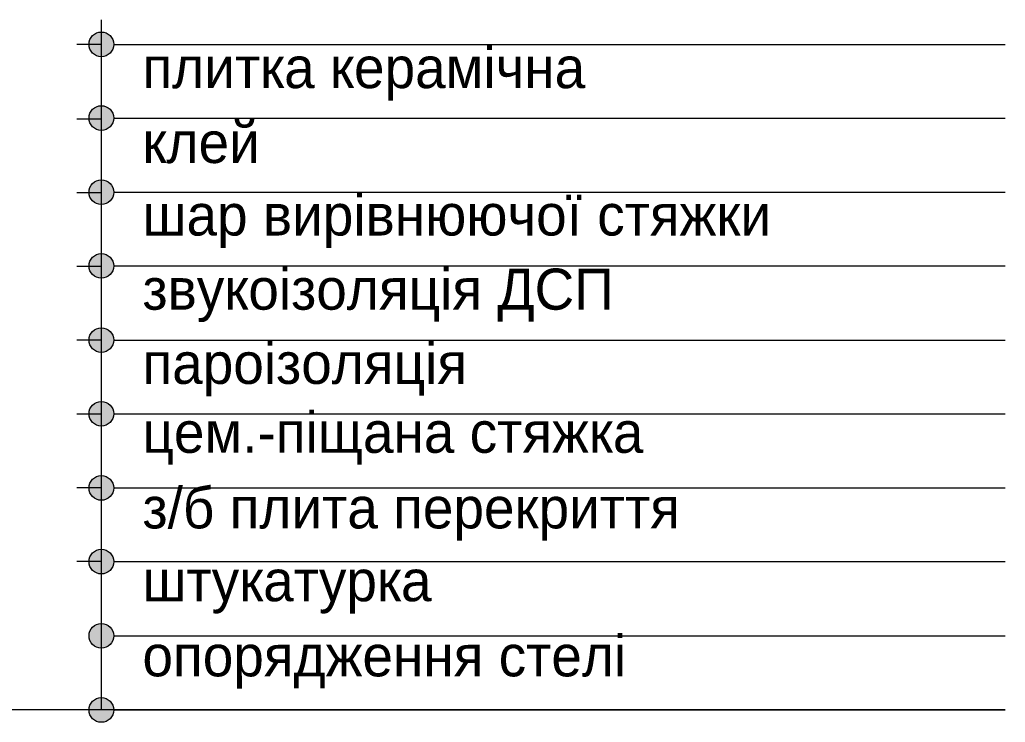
# Model space of a CAD drawing. Extents: x -464571 to -430223, y -12741 to 36790.
# Drawn here: x -437642 to -430446, y 2579 to 7711 of the extents above; entities that cross this region are included whole.
import ezdxf

# ---------------------------------------------------------------- set-up
doc = ezdxf.new("R2010")
doc.units = 0
doc.header["$MEASUREMENT"] = 0
doc.layers.add('01 Лінії', color=7, linetype='Continuous')
doc.layers.add('01 Лінії_Ном_пера__1', color=7, linetype='Continuous', lineweight=13)
doc.layers.add('01 Текст_Ном_пера__1', color=7, linetype='Continuous', lineweight=13)
doc.styles.add('СГЕНЕРИР_СТИЛЬ_5', font='GOTHIC.TTF')

# ---------------------------------------------------------------- blocks, each defined once
blk = doc.blocks.new('Линия_90', base_point=(-437045.9, 6992.4))
at = {"layer": '01 Лінії_Ном_пера__1', "linetype": 'Continuous'}
blk.add_hatch(color=256, dxfattribs=at).paths.add_polyline_path([(-436955.9, 6992.4), (-436962.8, 7026.8), (-436982.3, 7056), (-437011.5, 7075.5), (-437045.9, 7082.4), (-437080.4, 7075.5), (-437109.6, 7056), (-437129.1, 7026.8), (-437135.9, 6992.4), (-437129.1, 6957.9), (-437109.6, 6928.7), (-437080.4, 6909.2), (-437045.9, 6902.4), (-437011.5, 6909.2), (-436982.3, 6928.7), (-436962.8, 6957.9)], flags=0)
blk.add_line((-436955.9, 6992.4), (-430445.9, 6992.4), dxfattribs=at)
blk.add_circle((-437045.9, 6992.4), 90, dxfattribs=at)
blk = doc.blocks.new('Линия_91', base_point=(-437045.9, 7530.6))
at = {"layer": '01 Лінії_Ном_пера__1', "linetype": 'Continuous'}
blk.add_hatch(color=256, dxfattribs=at).paths.add_polyline_path([(-436955.9, 7530.6), (-436962.8, 7565.1), (-436982.3, 7594.2), (-437011.5, 7613.8), (-437045.9, 7620.6), (-437080.4, 7613.8), (-437109.6, 7594.2), (-437129.1, 7565.1), (-437135.9, 7530.6), (-437129.1, 7496.2), (-437109.6, 7467), (-437080.4, 7447.5), (-437045.9, 7440.6), (-437011.5, 7447.5), (-436982.3, 7467), (-436962.8, 7496.2)], flags=0)
blk.add_line((-436955.9, 7530.6), (-430445.9, 7530.6), dxfattribs=at)
blk.add_circle((-437045.9, 7530.6), 90, dxfattribs=at)
blk = doc.blocks.new('Линия_92', base_point=(-437045.9, 5912.4))
at = {"layer": '01 Лінії_Ном_пера__1', "linetype": 'Continuous'}
blk.add_hatch(color=256, dxfattribs=at).paths.add_polyline_path([(-436955.9, 5912.4), (-436962.8, 5946.8), (-436982.3, 5976), (-437011.5, 5995.5), (-437045.9, 6002.4), (-437080.4, 5995.5), (-437109.6, 5976), (-437129.1, 5946.8), (-437135.9, 5912.4), (-437129.1, 5877.9), (-437109.6, 5848.7), (-437080.4, 5829.2), (-437045.9, 5822.4), (-437011.5, 5829.2), (-436982.3, 5848.7), (-436962.8, 5877.9)], flags=0)
blk.add_line((-436955.9, 5912.4), (-430445.9, 5912.4), dxfattribs=at)
blk.add_circle((-437045.9, 5912.4), 90, dxfattribs=at)
blk = doc.blocks.new('Линия_93', base_point=(-437045.9, 6450.6))
at = {"layer": '01 Лінії_Ном_пера__1', "linetype": 'Continuous'}
blk.add_hatch(color=256, dxfattribs=at).paths.add_polyline_path([(-436955.9, 6450.6), (-436962.8, 6485.1), (-436982.3, 6514.2), (-437011.5, 6533.8), (-437045.9, 6540.6), (-437080.4, 6533.8), (-437109.6, 6514.2), (-437129.1, 6485.1), (-437135.9, 6450.6), (-437129.1, 6416.2), (-437109.6, 6387), (-437080.4, 6367.5), (-437045.9, 6360.6), (-437011.5, 6367.5), (-436982.3, 6387), (-436962.8, 6416.2)], flags=0)
blk.add_line((-436955.9, 6450.6), (-430445.9, 6450.6), dxfattribs=at)
blk.add_circle((-437045.9, 6450.6), 90, dxfattribs=at)
blk = doc.blocks.new('Линия_94', base_point=(-437045.9, 4832.4))
at = {"layer": '01 Лінії_Ном_пера__1', "linetype": 'Continuous'}
blk.add_hatch(color=256, dxfattribs=at).paths.add_polyline_path([(-436955.9, 4832.4), (-436962.8, 4866.8), (-436982.3, 4896), (-437011.5, 4915.5), (-437045.9, 4922.4), (-437080.4, 4915.5), (-437109.6, 4896), (-437129.1, 4866.8), (-437135.9, 4832.4), (-437129.1, 4797.9), (-437109.6, 4768.7), (-437080.4, 4749.2), (-437045.9, 4742.4), (-437011.5, 4749.2), (-436982.3, 4768.7), (-436962.8, 4797.9)], flags=0)
blk.add_line((-436955.9, 4832.4), (-430445.9, 4832.4), dxfattribs=at)
blk.add_circle((-437045.9, 4832.4), 90, dxfattribs=at)
blk = doc.blocks.new('Линия_95', base_point=(-437045.9, 5370.6))
at = {"layer": '01 Лінії_Ном_пера__1', "linetype": 'Continuous'}
blk.add_hatch(color=256, dxfattribs=at).paths.add_polyline_path([(-436955.9, 5370.6), (-436962.8, 5405.1), (-436982.3, 5434.2), (-437011.5, 5453.8), (-437045.9, 5460.6), (-437080.4, 5453.8), (-437109.6, 5434.2), (-437129.1, 5405.1), (-437135.9, 5370.6), (-437129.1, 5336.2), (-437109.6, 5307), (-437080.4, 5287.5), (-437045.9, 5280.6), (-437011.5, 5287.5), (-436982.3, 5307), (-436962.8, 5336.2)], flags=0)
blk.add_line((-436955.9, 5370.6), (-430445.9, 5370.6), dxfattribs=at)
blk.add_circle((-437045.9, 5370.6), 90, dxfattribs=at)
blk = doc.blocks.new('Линия_96', base_point=(-437045.9, 3752.4))
at = {"layer": '01 Лінії_Ном_пера__1', "linetype": 'Continuous'}
blk.add_hatch(color=256, dxfattribs=at).paths.add_polyline_path([(-436955.9, 3752.4), (-436962.8, 3786.8), (-436982.3, 3816), (-437011.5, 3835.5), (-437045.9, 3842.4), (-437080.4, 3835.5), (-437109.6, 3816), (-437129.1, 3786.8), (-437135.9, 3752.4), (-437129.1, 3717.9), (-437109.6, 3688.7), (-437080.4, 3669.2), (-437045.9, 3662.4), (-437011.5, 3669.2), (-436982.3, 3688.7), (-436962.8, 3717.9)], flags=0)
blk.add_line((-436955.9, 3752.4), (-430445.9, 3752.4), dxfattribs=at)
blk.add_circle((-437045.9, 3752.4), 90, dxfattribs=at)
blk = doc.blocks.new('Линия_97', base_point=(-437045.9, 4290.6))
at = {"layer": '01 Лінії_Ном_пера__1', "linetype": 'Continuous'}
blk.add_hatch(color=256, dxfattribs=at).paths.add_polyline_path([(-436955.9, 4290.6), (-436962.8, 4325.1), (-436982.3, 4354.2), (-437011.5, 4373.8), (-437045.9, 4380.6), (-437080.4, 4373.8), (-437109.6, 4354.2), (-437129.1, 4325.1), (-437135.9, 4290.6), (-437129.1, 4256.2), (-437109.6, 4227), (-437080.4, 4207.5), (-437045.9, 4200.6), (-437011.5, 4207.5), (-436982.3, 4227), (-436962.8, 4256.2)], flags=0)
blk.add_line((-436955.9, 4290.6), (-430445.9, 4290.6), dxfattribs=at)
blk.add_circle((-437045.9, 4290.6), 90, dxfattribs=at)
blk = doc.blocks.new('Линия_107', base_point=(-437045.9, 3752.4))
at = {"layer": '01 Лінії_Ном_пера__1', "linetype": 'Continuous'}
blk.add_hatch(color=256, dxfattribs=at).paths.add_polyline_path([(-436955.9, 3752.4), (-436962.8, 3786.8), (-436982.3, 3816), (-437011.5, 3835.5), (-437045.9, 3842.4), (-437080.4, 3835.5), (-437109.6, 3816), (-437129.1, 3786.8), (-437135.9, 3752.4), (-437129.1, 3717.9), (-437109.6, 3688.7), (-437080.4, 3669.2), (-437045.9, 3662.4), (-437011.5, 3669.2), (-436982.3, 3688.7), (-436962.8, 3717.9)], flags=0)
blk.add_line((-436955.9, 3752.4), (-430445.9, 3752.4), dxfattribs=at)
blk.add_circle((-437045.9, 3752.4), 90, dxfattribs=at)
blk = doc.blocks.new('Линия_108', base_point=(-437045.9, 3210.6))
at = {"layer": '01 Лінії_Ном_пера__1', "linetype": 'Continuous'}
blk.add_hatch(color=256, dxfattribs=at).paths.add_polyline_path([(-436955.9, 3210.6), (-436962.8, 3245.1), (-436982.3, 3274.2), (-437011.5, 3293.8), (-437045.9, 3300.6), (-437080.4, 3293.8), (-437109.6, 3274.2), (-437129.1, 3245.1), (-437135.9, 3210.6), (-437129.1, 3176.2), (-437109.6, 3147), (-437080.4, 3127.5), (-437045.9, 3120.6), (-437011.5, 3127.5), (-436982.3, 3147), (-436962.8, 3176.2)], flags=0)
blk.add_line((-436955.9, 3210.6), (-430445.9, 3210.6), dxfattribs=at)
blk.add_circle((-437045.9, 3210.6), 90, dxfattribs=at)
blk = doc.blocks.new('Линия_109', base_point=(-437045.9, 3210.6))
at = {"layer": '01 Лінії_Ном_пера__1', "linetype": 'Continuous'}
blk.add_hatch(color=256, dxfattribs=at).paths.add_polyline_path([(-436955.9, 3210.6), (-436962.8, 3245.1), (-436982.3, 3274.2), (-437011.5, 3293.8), (-437045.9, 3300.6), (-437080.4, 3293.8), (-437109.6, 3274.2), (-437129.1, 3245.1), (-437135.9, 3210.6), (-437129.1, 3176.2), (-437109.6, 3147), (-437080.4, 3127.5), (-437045.9, 3120.6), (-437011.5, 3127.5), (-436982.3, 3147), (-436962.8, 3176.2)], flags=0)
blk.add_line((-436955.9, 3210.6), (-430445.9, 3210.6), dxfattribs=at)
blk.add_circle((-437045.9, 3210.6), 90, dxfattribs=at)
blk = doc.blocks.new('Линия_110', base_point=(-437045.9, 2668.8))
at = {"layer": '01 Лінії_Ном_пера__1', "linetype": 'Continuous'}
blk.add_hatch(color=256, dxfattribs=at).paths.add_polyline_path([(-436955.9, 2668.8), (-436962.8, 2703.3), (-436982.3, 2732.5), (-437011.5, 2752), (-437045.9, 2758.8), (-437080.4, 2752), (-437109.6, 2732.5), (-437129.1, 2703.3), (-437135.9, 2668.8), (-437129.1, 2634.4), (-437109.6, 2605.2), (-437080.4, 2585.7), (-437045.9, 2578.8), (-437011.5, 2585.7), (-436982.3, 2605.2), (-436962.8, 2634.4)], flags=0)
blk.add_line((-436955.9, 2668.8), (-430445.9, 2668.8), dxfattribs=at)
blk.add_circle((-437045.9, 2668.8), 90, dxfattribs=at)

msp = doc.modelspace()

# ---------------------------------------------------------------- linework, layer by layer
at = {"layer": '01 Лінії_Ном_пера__1', "linetype": 'Continuous'}
for p, q in [((-437045.9, 2668.8), (-437045.9, 7710.6)), ((-437045.9, 7530.6), (-437225.9, 7530.6)), ((-437045.9, 6985.3), (-437225.9, 6985.3)), ((-437045.9, 6447.1), (-437225.9, 6447.1)), ((-437045.9, 5908.8), (-437225.9, 5908.8)), ((-437045.9, 5370.6), (-437225.9, 5370.6)), ((-437045.9, 4828.8), (-437225.9, 4828.8)), ((-437045.9, 4290.6), (-437225.9, 4290.6)), ((-437045.9, 3752.4), (-437225.9, 3752.4)), ((-430445.9, 2668.8), (-447203.3, 2668.8))]:
    msp.add_line(p, q, dxfattribs=at)

# ---------------------------------------------------------------- block references
at = {"layer": '01 Лінії', "linetype": 'Continuous'}
for name, p in [('Линия_91', (-437045.9, 7530.6)), ('Линия_90', (-437045.9, 6992.4)), ('Линия_93', (-437045.9, 6450.6)), ('Линия_92', (-437045.9, 5912.4)), ('Линия_95', (-437045.9, 5370.6)), ('Линия_94', (-437045.9, 4832.4)), ('Линия_97', (-437045.9, 4290.6)), ('Линия_96', (-437045.9, 3752.4)), ('Линия_107', (-437045.9, 3752.4)), ('Линия_108', (-437045.9, 3210.6)), ('Линия_109', (-437045.9, 3210.6)), ('Линия_110', (-437045.9, 2668.8))]:
    msp.add_blockref(name, p, dxfattribs=at)

# ---------------------------------------------------------------- texts
at = {"layer": '01 Текст_Ном_пера__1', "linetype": 'Continuous', "char_height": 300, "attachment_point": 7, "style": 'СГЕНЕРИР_СТИЛЬ_5'}
for s, insert in [('{плитка керамічна}', (-436745.9, 7120.2)), ('{клей}', (-436745.9, 6659.6)), ('{шар вирівнюючої стяжки}', (-436745.9, 6043.8)), ('{звукоізоляція ДСП}', (-436745.9, 5502)), ('{пароізоляція}', (-436745.9, 4960.2)), ('{цем.-піщана стяжка}', (-436745.9, 4460.3)), ('{з/б плита перекриття}', (-436745.9, 3904.5)), ('{штукатурка}', (-436745.9, 3372.6)), ('{опорядження стелі}', (-436745.9, 2823.8))]:
    msp.add_mtext(s, dxfattribs=dict(at, insert=insert))

doc.saveas('drawing.dxf')
